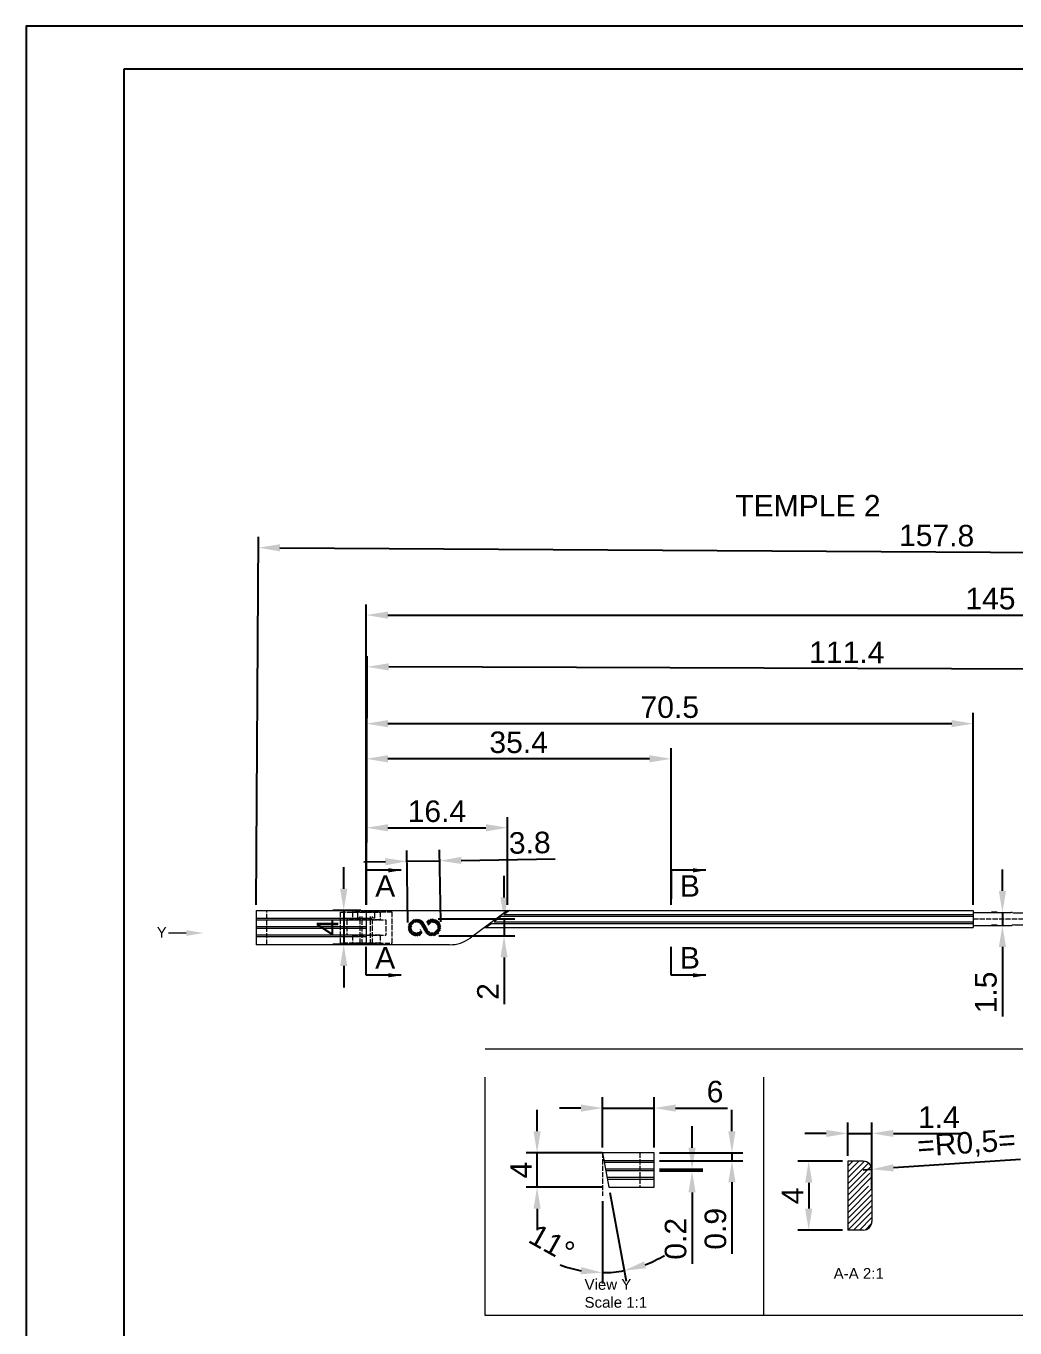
# Model space of a CAD drawing. Header units: millimetres. Extents: x 2853 to 3267, y 1691 to 1988.
# Drawn here: x 3056.8 to 3171.7, y 1837.2 to 1988.4 of the extents above; entities that cross this region are included whole.
import ezdxf

# ---------------------------------------------------------------- set-up
doc = ezdxf.new("R2010")
doc.units = ezdxf.units.MM
doc.linetypes.add('ACAD_ISO02W100', pattern=[15, 12, -3])
doc.layers.add('填充', color=6, linetype='Continuous', lineweight=9)
doc.layers.add('标注', color=4, linetype='Continuous', lineweight=5)
doc.styles.get("Standard").update_dxf_attribs({"font": 'arial.ttf'})
doc.styles.add('样式 1', font='romant.shx')
doc.dimstyles.new('ISO-25', dxfattribs={"dimtxt": 2.5, "dimasz": 2.5, "dimexe": 1.25, "dimexo": 0.625, "dimtad": 1, "dimtxsty": 'Standard', "dimcen": 2.5, "dimadec": 0, "dimazin": 0, "dimtfac": 1, "dimtmove": 0, "dimatfit": 3, "dimfxl": 1, "dimarcsym": 0})
doc.dimstyles.new('ISO-25$0', dxfattribs={"dimtxt": 2.5, "dimasz": 2.5, "dimexe": 0.5, "dimexo": 1, "dimgap": 1, "dimtad": 0, "dimtih": 1, "dimtoh": 1, "dimdec": 1, "dimzin": 10, "dimdsep": 46, "dimlunit": 6, "dimtxsty": '样式 1', "dimcen": 0, "dimclrd": 256, "dimclre": 256, "dimclrt": 7, "dimazin": 0, "dimtfac": 1, "dimtdec": 1, "dimtofl": 0, "dimtmove": 0, "dimatfit": 0, "dimfxl": 1, "dimtolj": 1, "dimtzin": 10, "dimarcsym": 0})
doc.dimstyles.new('副本 ISO-25', dxfattribs={"dimtxt": 1.5, "dimasz": 1.5, "dimexe": 0.4, "dimexo": 0, "dimgap": 0.4, "dimtad": 1, "dimdsep": 46, "dimtxsty": 'Standard', "dimcen": 2, "dimadec": 0, "dimazin": 0, "dimtfac": 1, "dimtmove": 0, "dimatfit": 3, "dimfxl": 1, "dimarcsym": 0})

# ---------------------------------------------------------------- blocks, each defined once
blk = doc.blocks.new('KNHIV')
at = {"color": 251, "linetype": 'ACAD_ISO02W100', "lineweight": 9, "ltscale": 0.05}
for p, q in [((901.9316316803014, -152.6335024612215), (906.5316316802994, -152.6335024612215)), ((901.9316316803013, -156.2335024612215), (901.9316316803014, -152.6335024612215)), ((907.9316316802973, -152.6335024612215), (903.3316316802993, -152.6335024612215)), ((903.3316316802993, -152.6335024612215), (903.3316316802993, -153.5335024612215)), ((903.9316316802993, -152.6335024612215), (904.0920977398616, -152.4835024612215)), ((903.9316316802993, -153.3335024612215), (903.9316316802993, -152.6335024612215)), ((904.7316316802993, -152.4835024612215), (904.0920977398616, -152.4835024612215)), ((904.7316316802993, -152.4835024612215), (904.7316316802993, -152.6335024612215)), ((905.7711656207371, -152.4835024612215), (905.1316316802994, -152.4835024612215)), ((905.1316316802994, -152.4835024612215), (905.1316316802994, -152.6335024612215)), ((905.9316316802993, -152.6335024612215), (905.7711656207371, -152.4835024612215)), ((905.9316316802993, -153.3335024612215), (905.9316316802993, -152.6335024612215)), ((906.5316316802994, -152.6335024612215), (906.5316316802994, -153.5335024612215)), ((907.9316316802974, -156.2335024612215), (907.9316316802973, -152.6335024612215)), ((902.6816316802993, -153.5335024612215), (902.6816316802993, -155.3335024612216)), ((906.5316316802994, -153.5335024612215), (902.6816316802993, -153.5335024612215)), ((903.3316316802993, -153.5335024612215), (907.1816316802993, -153.5335024612215)), ((904.2316316802993, -153.3335024612215), (903.9316316802993, -153.3335024612215)), ((904.2316316802993, -156.3042499808065), (904.2316316802993, -153.1335024612216)), ((904.2316316802993, -153.3335024612215), (905.6316316802994, -153.3335024612215)), ((904.4316316802993, -156.3835024612215), (904.4316316802993, -153.1335024612215)), ((905.4316316802993, -156.3835024612215), (905.4316316802993, -153.1335024612215)), ((905.6316316802994, -156.3042499808066), (905.6316316802994, -153.1335024612216)), ((905.9316316802993, -153.3335024612215), (905.6316316802994, -153.3335024612215)), ((907.1816316802993, -153.5335024612215), (907.1816316802993, -155.3335024612216)), ((906.5316316802994, -155.3335024612216), (902.6816316802993, -155.3335024612216)), ((903.3316316802993, -155.3335024612216), (903.3316316802994, -156.2335024612215)), ((903.3316316802993, -155.3335024612216), (907.1816316802993, -155.3335024612216)), ((906.5316316802994, -155.3335024612216), (906.5316316802994, -156.2335024612215)), ((906.5316316802994, -156.2335024612215), (901.9316316803013, -156.2335024612215)), ((903.3316316802993, -156.2335024612215), (907.9316316802974, -156.2335024612215)), ((904.2316316802993, -156.3042499808064), (904.3042444906791, -156.3835024612215)), ((904.2316316802993, -156.3042499808064), (905.6316316802994, -156.3042499808064)), ((904.3042444906791, -156.3835024612215), (905.5590188699196, -156.3835024612215)), ((905.6316316802994, -156.3042499808064), (905.5590188699196, -156.3835024612215))]:
    blk.add_line(p, q, dxfattribs=at)
blk = doc.blocks.new('*D53')
at = {"color": 0, "lineweight": -2, "transparency": 16777216}
for p, q in [((3096.332921012997, 1886.321266206005), (3096.332921012997, 1921.248642021804)), ((3241.332921012997, 1885.321266206005), (3241.332921012997, 1921.248642021804)), ((3098.832921012997, 1919.998642021804), (3238.832921012997, 1919.998642021804))]:
    blk.add_line(p, q, dxfattribs=at)
at = {"color": 0, "transparency": 16777216}
for points in [[(3098.832921012997, 1920.415308688471), (3098.832921012997, 1919.581975355138), (3096.332921012997, 1919.998642021804)], [(3238.832921012997, 1920.415308688471), (3238.832921012997, 1919.581975355138), (3241.332921012997, 1919.998642021804)]]:
    blk.add_solid(points, dxfattribs=at)
at = {"layer": 'Defpoints', "color": 0, "transparency": 16777216}
for p in [(3241.332921012997, 1919.998642021804), (3096.332921012997, 1885.696266206005), (3241.332921012997, 1884.696266206005)]:
    blk.add_point(p, dxfattribs=at)
at = {"color": 0, "transparency": 16777216, "insert": (3168.832921012997, 1921.900074491108), "char_height": 2.5, "attachment_point": 5}
blk.add_mtext('\\A1;145', dxfattribs=at)
blk = doc.blocks.new('*D54')
at = {"color": 0, "lineweight": -2, "transparency": 16777216}
for p, q in [((3096.332921012997, 1886.321266206005), (3096.332921012997, 1896.541380410411)), ((3112.732921012997, 1886.321266206005), (3112.732921012997, 1896.541380410411)), ((3098.832921012997, 1895.291380410411), (3110.232921012997, 1895.291380410411))]:
    blk.add_line(p, q, dxfattribs=at)
at = {"color": 0, "transparency": 16777216}
for points in [[(3098.832921012997, 1895.708047077077), (3098.832921012997, 1894.874713743744), (3096.332921012997, 1895.291380410411)], [(3110.232921012997, 1895.708047077077), (3110.232921012997, 1894.874713743744), (3112.732921012997, 1895.291380410411)]]:
    blk.add_solid(points, dxfattribs=at)
at = {"layer": 'Defpoints', "color": 0, "transparency": 16777216}
for p in [(3112.732921012997, 1895.291380410411), (3096.332921012997, 1885.696266206005), (3112.732921012997, 1885.696266206005)]:
    blk.add_point(p, dxfattribs=at)
at = {"color": 0, "transparency": 16777216, "insert": (3104.532921012998, 1897.192812879715), "char_height": 2.5, "attachment_point": 5}
blk.add_mtext('\\A1;16.4', dxfattribs=at)
blk = doc.blocks.new('*D55')
at = {"color": 0, "lineweight": -2, "transparency": 16777216}
for p, q in [((3096.332921012997, 1886.321266206005), (3096.332921012997, 1908.637222100012)), ((3166.832921012997, 1886.321266206005), (3166.832921012997, 1908.637222100012)), ((3098.832921012997, 1907.387222100012), (3164.332921012997, 1907.387222100012))]:
    blk.add_line(p, q, dxfattribs=at)
at = {"color": 0, "transparency": 16777216}
for points in [[(3098.832921012997, 1907.803888766679), (3098.832921012997, 1906.970555433346), (3096.332921012997, 1907.387222100012)], [(3164.332921012997, 1907.803888766679), (3164.332921012997, 1906.970555433346), (3166.832921012997, 1907.387222100012)]]:
    blk.add_solid(points, dxfattribs=at)
at = {"layer": 'Defpoints', "color": 0, "transparency": 16777216}
for p in [(3166.832921012997, 1907.387222100012), (3096.332921012997, 1885.696266206005), (3166.832921012997, 1885.696266206005)]:
    blk.add_point(p, dxfattribs=at)
at = {"color": 0, "transparency": 16777216, "insert": (3131.582921012997, 1909.288654569317), "char_height": 2.5, "attachment_point": 5}
blk.add_mtext('\\A1;70.5', dxfattribs=at)
blk = doc.blocks.new('*D56')
at = {"color": 0, "lineweight": -2, "transparency": 16777216}
for p, q in [((3170.228184802974, 1887.946266206006), (3170.228184802974, 1890.446266206006)), ((3169.603184802976, 1885.446266206006), (3168.978184802974, 1885.446266206006)), ((3170.228184802974, 1885.446266206006), (3170.228184802974, 1883.946266206006)), ((3169.603184802976, 1883.946266206006), (3168.978184802974, 1883.946266206006)), ((3170.228184802974, 1881.446266206006), (3170.228184802974, 1873.361341240111))]:
    blk.add_line(p, q, dxfattribs=at)
at = {"color": 0, "transparency": 16777216}
for points in [[(3169.811518136308, 1887.946266206006), (3170.644851469641, 1887.946266206006), (3170.228184802974, 1885.446266206006)], [(3169.811518136308, 1881.446266206006), (3170.644851469641, 1881.446266206006), (3170.228184802974, 1883.946266206006)]]:
    blk.add_solid(points, dxfattribs=at)
at = {"layer": 'Defpoints', "color": 0, "transparency": 16777216}
for p in [(3170.228184802976, 1885.446266206006), (3170.228184802976, 1883.946266206006), (3170.228184802974, 1883.946266206006)]:
    blk.add_point(p, dxfattribs=at)
at = {"color": 0, "transparency": 16777216, "insert": (3168.326752333669, 1876.153803723056), "char_height": 2.5, "attachment_point": 5, "rotation": 90}
blk.add_mtext('\\A1;1.5', dxfattribs=at)
blk = doc.blocks.new('*D57')
at = {"color": 0, "lineweight": -2, "transparency": 16777216}
for p, q in [((3093.705249588462, 1888.196266206006), (3093.705249588462, 1890.696266206006)), ((3095.707921012999, 1885.696266206006), (3092.455249588462, 1885.696266206006)), ((3093.705249588462, 1885.696266206006), (3093.705249588462, 1881.746266206007)), ((3095.707921012999, 1881.746266206007), (3092.455249588462, 1881.746266206007)), ((3093.705249588462, 1879.246266206007), (3093.705249588462, 1876.746266206007))]:
    blk.add_line(p, q, dxfattribs=at)
at = {"color": 0, "transparency": 16777216}
for points in [[(3093.288582921796, 1888.196266206006), (3094.121916255129, 1888.196266206006), (3093.705249588462, 1885.696266206006)], [(3093.288582921796, 1879.246266206007), (3094.121916255129, 1879.246266206007), (3093.705249588462, 1881.746266206007)]]:
    blk.add_solid(points, dxfattribs=at)
at = {"layer": 'Defpoints', "color": 0, "transparency": 16777216}
for p in [(3096.332921012999, 1885.696266206006), (3093.705249588462, 1881.746266206007), (3096.332921012999, 1881.746266206007)]:
    blk.add_point(p, dxfattribs=at)
at = {"color": 0, "transparency": 16777216, "insert": (3091.830249588462, 1883.721266206005), "char_height": 2.5, "attachment_point": 5, "rotation": 90}
blk.add_mtext('\\A1;4', dxfattribs=at)
blk = doc.blocks.new('*D59')
at = {"color": 0, "lineweight": -2, "transparency": 16777216}
for p, q in [((3083.53688164323, 1886.321253656606), (3083.807868254288, 1929.082940881578)), ((3086.299896796226, 1927.817123459449), (3239.099997191421, 1926.848808501305)), ((3241.336881643228, 1885.321253656606), (3241.607868254287, 1928.082940881578))]:
    blk.add_line(p, q, dxfattribs=at)
at = {"color": 0, "transparency": 16777216}
for points in [[(3086.302537216381, 1928.23378175985), (3086.297256376071, 1927.400465159049), (3083.799946993824, 1927.832965980377)], [(3239.102637611575, 1927.265466801706), (3239.097356771266, 1926.432150200905), (3241.599946993823, 1926.832965980377)]]:
    blk.add_solid(points, dxfattribs=at)
at = {"layer": 'Defpoints', "color": 0, "transparency": 16777216}
for p in [(3241.599946993823, 1926.832965980377), (3083.532921012998, 1885.696266206005), (3241.332921012997, 1884.696266206005)]:
    blk.add_point(p, dxfattribs=at)
at = {"color": 0, "transparency": 16777216, "insert": (3162.588118804468, 1929.235145299786), "char_height": 2.5, "attachment_point": 5, "rotation": 359.6369137354521}
blk.add_mtext('\\A1;157.8', dxfattribs=at)
blk = doc.blocks.new('DQD')
at = {"layer": '填充', "lineweight": 9, "ltscale": 0.3}
h = blk.add_hatch(dxfattribs=at)
h.set_pattern_fill('ANSI31', color=0, scale=0.05, style=0)
h.set_pattern_definition([(45, (1148.310689219001, -378.8355158307504), (-0.1122532015133644, 0.1122532015133644), [])])
edge = h.paths.add_edge_path()
edge.add_arc((566.6886130403477, -359.4946201689942), 1.216717289623546, 326.85562600558023, 355.0656761561903, ccw=False)
edge.add_arc((566.5886182054408, -359.4293281626059), 1.336140960204059, 301.21231557503927, 326.85577737543787, ccw=False)
edge.add_arc((566.7345749387543, -359.6666867267068), 1.057504578354094, 274.2954083961643, 301.1132669307683, ccw=False)
edge.add_arc((566.6861427289871, -359.0220303534171), 1.703977716600385, 257.7464523477044, 274.2958177068717, ccw=False)
edge.add_arc((566.552161257717, -359.6454521212073), 1.066323679704142, 222.0641747151613, 257.6720441280097, ccw=False)
edge.add_arc((567.0486799063024, -359.1973853769329), 1.735124528755777, 211.4987770512445, 222.0639620954589, ccw=False)
edge.add_line((565.5692236923569, -360.1039538747907), (565.5608968379122, -360.0900640158321))
edge.add_line((565.5608968379122, -360.0900640158321), (565.5517733592037, -360.0748522498172))
edge.add_arc((565.4972547061761, -360.1027084589502), 0.06122296885328356, 27.0646802215006, 32.79077455790604)
edge.add_arc((565.2214628673246, -360.2803099186655), 0.3892525655414389, 32.78193845158279, 33.68216510939047)
edge.add_line((565.5453703561388, -360.0644361164787), (565.5433272254693, -360.0608660595928))
edge.add_line((565.5433272254693, -360.0608660595928), (565.5412886339693, -360.0568940340217))
edge.add_arc((399.5386059169484, -452.12260299066), 189.823563961212, 29.01291434988989, 29.24438922041359)
edge.add_arc((594.7589724173001, -343.4616697150355), 33.60420062982037, 207.9789297392575, 208.2883267606696, ccw=False)
edge.add_arc((563.5330281917825, -360.0500628406903), 1.754452897536353, 27.9786661102966, 35.1296080710222)
edge.add_arc((564.4145697325889, -359.424436955154), 0.673493756199461, 34.75477402695907, 79.62394520422626)
edge.add_arc((564.3793043840753, -359.6171520034439), 0.869408876354051, 79.62532174699699, 91.32777301974212)
edge.add_arc((564.3741262809917, -359.4319307014557), 0.6841178927489383, 91.25367180060888, 130.813428210027)
edge.add_arc((564.4782941727417, -359.5525555237125), 0.8434957375525645, 130.8133250956672, 161.7494121829425)
edge.add_arc((564.3197299519491, -359.5002672879502), 0.6765326526666976, 161.749395577461, 200.5930098080731)
edge.add_arc((564.3651145107656, -359.483229547054), 0.7250098907572737, 200.5919094406856, 250.1078977268718)
edge.add_arc((564.3771603171288, -359.424855541739), 0.784046050996307, 250.7315977382036, 267.320860872582)
edge.add_arc((564.3670242481967, -359.641420979657), 0.5672435399689116, 267.3210753439423, 306.2228019429804)
edge.add_arc((564.2457809842717, -359.4759121329132), 0.7724095882509521, 306.2232758997156, 334.5335439679009)
edge.add_arc((564.5607225810918, -359.623541063804), 0.4245961006465461, 334.245506614147, 338.2122702240926)
edge.add_arc((564.7275412998947, -359.6895077019425), 0.2452101486666212, 338.0572130307958, 339.8658886487736)
edge.add_line((564.9577665303445, -359.7739136275254), (564.9586577206417, -359.7714105276702))
edge.add_line((564.9586577206414, -359.7714105276702), (565.2790189452751, -360.3481609467885))
edge.add_arc((564.3447588837873, -359.4378359659722), 1.304428393277978, 269.44646534017363, 315.743420397204, ccw=False)
edge.add_arc((564.343787394911, -359.5382448061391), 1.20401485349301, 219.0311403333957, 269.4465323711262, ccw=False)
edge.add_arc((564.3783404909054, -359.5251630457713), 1.239148246986644, 168.2093777522444, 218.4948823709228, ccw=False)
edge.add_arc((564.4577453651725, -359.5417355908417), 1.320264110429805, 121.206691058455, 168.2094811642351, ccw=False)
edge.add_arc((564.3200079999688, -359.3174345077646), 1.057054314618761, 94.29288208772061, 121.12046112476281, ccw=False)
edge.add_arc((564.3684359966826, -359.9627754671345), 1.704209801786156, 77.74644007036602, 94.29238557343848, ccw=False)
edge.add_arc((564.5024815273678, -359.3392514973688), 1.066442243453384, 42.07419061463338, 77.67423065552902, ccw=False)
edge.add_arc((564.0081888832599, -359.7854601562463), 1.732345678797139, 31.490805509078598, 42.073828809588576, ccw=False)
edge.add_arc((570.6896310388811, -355.7631246048854), 6.066493148001456, 210.9223463452864, 211.2429733182646)
edge.add_arc((565.5525527350894, -358.8855166961567), 0.05516987316543531, 205.9091883475824, 212.290059745909)
edge.add_arc((565.7252644248031, -358.7762607833129), 0.2595376306008084, 212.311343710942, 213.6669460447812)
edge.add_line((565.5092579837269, -358.9201392011228), (565.5113286015901, -358.9236716837715))
edge.add_line((565.5113286015903, -358.9236716837716), (565.5133442450663, -358.9276772487624))
edge.add_line((565.5133442450663, -358.9276772487624), (565.5694756162695, -359.0289030003003))
edge.add_line((565.5694756162695, -359.0289030003004), (565.6117985813908, -359.1051751713457))
edge.add_line((565.6117985813908, -359.1051751713457), (565.6609923362214, -359.1937164656284))
edge.add_arc((659.0659813808736, -307.2596540638827), 106.8720675199093, 209.0744756845439, 209.3224517215061)
edge.add_arc((563.1787150358971, -361.1044617461633), 3.099002879472425, 28.555811728722972, 29.096224519497298, ccw=False)
edge.add_arc((567.1019806205497, -358.9696014770688), 1.367499255932926, 208.5466101670828, 209.6915994986183)
edge.add_arc((588.5196750177456, -346.9020361273534), 25.95088661406556, 209.4140479317235, 210.0587383423365)
edge.add_arc((566.5642309010202, -359.6080498792439), 0.5838940484204227, 210.0584472110732, 215.1337942498214)
edge.add_arc((566.6562113320372, -359.5484779779381), 0.6934123124561334, 214.7855048940635, 294.3731550456129)
edge.add_arc((566.5875822481635, -359.396993854749), 0.8597174258170565, 294.3730579044457, 321.3929924748363)
edge.add_arc((566.7098070636087, -359.4945848194842), 0.7033112178369222, 321.3927186790723, 376.6129149764183)
edge.add_arc((566.6896904449966, -359.5005876099809), 0.7243043557043284, 16.61297775969063, 70.10287884462574)
edge.add_arc((566.6791206873781, -359.5536292982607), 0.7778192747445857, 70.70051019537512, 87.76094619390516)
edge.add_arc((566.6873536372152, -359.3429992108219), 0.5670283470711378, 87.76070116869991, 126.4635779799363)
edge.add_arc((566.8097910464778, -359.508689905945), 0.7730485539159813, 126.4633196236775, 154.5968447371398)
edge.add_arc((566.4955071148036, -359.3617953361708), 0.4261419920618258, 154.3102617431642, 158.2724430621825)
edge.add_arc((566.3276794256751, -359.2956157986912), 0.2457393046782578, 158.1206702321764, 159.9307208631565)
edge.add_line((566.0968618095214, -359.2112888520085), (566.0959706192245, -359.2137995171464))
edge.add_line((566.0959706192243, -359.2137995171464), (565.7756058641253, -358.6363412397474))
edge.add_arc((566.7099058705987, -359.5466472490116), 1.304443763678047, 89.44740677279219, 135.7452416581772, ccw=False)
edge.add_arc((566.7108800742767, -359.4459512887653), 1.203743091024093, 39.018406862530526, 89.44754976023052, ccw=False)
edge.add_arc((566.6952801009777, -359.4446441497368), 1.215088782696644, -6.582676327144782, 38.50740391752868, ccw=False)
edge.add_arc((568.4136684633979, -359.6429346064922), 0.514702438655821, 173.4181375380487, 175.1339994824087)
blk = doc.blocks.new('*D60')
at = {"color": 0, "lineweight": -2, "transparency": 16777216}
for p, q in [((3101.166896067426, 1884.303152912996), (3101.026134250287, 1892.644045880828)), ((3104.99050636184, 1884.367680576299), (3104.849744544701, 1892.708573544131)), ((3098.547582310722, 1891.352039579419), (3096.047938238507, 1891.309855314117)), ((3101.047226382937, 1891.39422384472), (3104.870836677351, 1891.458751508023)), ((3107.370480749566, 1891.500935773325), (3118.251909607672, 1891.684571950537))]:
    blk.add_line(p, q, dxfattribs=at)
at = {"color": 0, "transparency": 16777216}
for points in [[(3098.540551599839, 1891.768646924788), (3098.554613021606, 1890.93543223405), (3101.047226382937, 1891.39422384472)], [(3107.363450038683, 1891.917543118695), (3107.37751146045, 1891.084328427956), (3104.870836677351, 1891.458751508023)]]:
    blk.add_solid(points, dxfattribs=at)
at = {"layer": 'Defpoints', "color": 0, "transparency": 16777216}
for p in [(3104.870836677351, 1891.458751508023), (3101.177442133752, 1883.678241894942), (3105.001052428166, 1883.742769558245)]:
    blk.add_point(p, dxfattribs=at)
at = {"color": 0, "transparency": 16777216, "insert": (3115.317768571618, 1893.537611065825), "char_height": 2.5, "attachment_point": 5, "rotation": 0.9668380291617621}
blk.add_mtext('\\A1;3.8', dxfattribs=at)
blk = doc.blocks.new('*D41')
at = {"color": 0, "lineweight": -2, "transparency": 16777216}
for p, q in [((3123.763755533065, 1858.154263923159), (3123.763755533065, 1863.972130113789)), ((3129.761568359164, 1858.154263923159), (3129.761568359164, 1863.972130113789)), ((3121.263755533065, 1862.722130113789), (3118.763755533065, 1862.722130113789)), ((3123.763755533065, 1862.722130113789), (3129.761568359164, 1862.722130113789)), ((3132.261568359164, 1862.722130113789), (3138.295052999139, 1862.722130113789))]:
    blk.add_line(p, q, dxfattribs=at)
at = {"color": 0, "transparency": 16777216}
for points in [[(3121.263755533065, 1863.138796780456), (3121.263755533065, 1862.305463447123), (3123.763755533065, 1862.722130113789)], [(3132.261568359164, 1863.138796780456), (3132.261568359164, 1862.305463447123), (3129.761568359164, 1862.722130113789)]]:
    blk.add_solid(points, dxfattribs=at)
at = {"layer": 'Defpoints', "color": 0, "transparency": 16777216}
for p in [(3129.761568359164, 1862.722130113789), (3123.763755533065, 1857.529263923159), (3129.761568359164, 1857.529263923159)]:
    blk.add_point(p, dxfattribs=at)
at = {"color": 0, "transparency": 16777216, "insert": (3136.844677828607, 1864.623562583093), "char_height": 2.5, "attachment_point": 5}
blk.add_mtext('\\A1;6', dxfattribs=at)
blk = doc.blocks.new('*D42')
at = {"color": 0, "lineweight": -2, "transparency": 16777216}
for p, q in [((3116.171170774167, 1860.02926392316), (3116.171170774167, 1862.52926392316)), ((3123.736568359167, 1857.52926392316), (3114.921170774167, 1857.52926392316)), ((3116.171170774167, 1853.52926392316), (3116.171170774167, 1857.52926392316)), ((3123.736568359167, 1853.52926392316), (3114.921170774167, 1853.52926392316)), ((3116.171170774167, 1851.02926392316), (3116.171170774167, 1848.52926392316))]:
    blk.add_line(p, q, dxfattribs=at)
at = {"color": 0, "transparency": 16777216}
for points in [[(3115.7545041075, 1860.02926392316), (3116.587837440833, 1860.02926392316), (3116.171170774167, 1857.52926392316)], [(3115.7545041075, 1851.02926392316), (3116.587837440833, 1851.02926392316), (3116.171170774167, 1853.52926392316)]]:
    blk.add_solid(points, dxfattribs=at)
at = {"layer": 'Defpoints', "color": 0, "transparency": 16777216}
for p in [(3116.171170774167, 1857.52926392316), (3124.361568359167, 1857.52926392316), (3124.361568359167, 1853.52926392316)]:
    blk.add_point(p, dxfattribs=at)
at = {"color": 0, "transparency": 16777216, "insert": (3114.296170774167, 1855.529263923158), "char_height": 2.5, "attachment_point": 5, "rotation": 90}
blk.add_mtext('\\A1;4', dxfattribs=at)
blk = doc.blocks.new('nkjhnki')
at = {"layer": '标注', "color": 0, "lineweight": 13, "ltscale": 5}
blk.add_line((1562.0348769322, 53.79466290039484), (1559.9799872791, 53.79466290039484), dxfattribs=at)
blk.add_solid([(1562.0348769322, 54.12799623372818), (1564.0348769322, 53.79466290039484), (1562.0348769322, 53.4613295670615)], dxfattribs=at)
blk = doc.blocks.new('*D63')
at = {"color": 0, "lineweight": -2, "transparency": 16777216}
for p, q in [((3152.26748641796, 1857.171169619534), (3152.26748641796, 1861.031590235101)), ((3155.06748641796, 1853.171169619534), (3155.06748641796, 1861.031590235101)), ((3149.76748641796, 1859.781590235101), (3147.26748641796, 1859.781590235101)), ((3152.26748641796, 1859.781590235101), (3155.06748641796, 1859.781590235101)), ((3157.56748641796, 1859.781590235101), (3165.623420933649, 1859.781590235101))]:
    blk.add_line(p, q, dxfattribs=at)
at = {"color": 0, "transparency": 16777216}
for points in [[(3149.76748641796, 1860.198256901768), (3149.76748641796, 1859.364923568434), (3152.26748641796, 1859.781590235101)], [(3157.56748641796, 1860.198256901768), (3157.56748641796, 1859.364923568434), (3155.06748641796, 1859.781590235101)]]:
    blk.add_solid(points, dxfattribs=at)
at = {"layer": 'Defpoints', "color": 0, "transparency": 16777216}
for p in [(3155.06748641796, 1859.781590235101), (3152.26748641796, 1856.546169619534), (3155.06748641796, 1852.546169619534)]:
    blk.add_point(p, dxfattribs=at)
at = {"color": 0, "transparency": 16777216, "insert": (3162.845453675804, 1861.661706196902), "char_height": 2.5, "attachment_point": 5}
blk.add_mtext('\\A1;1.4', dxfattribs=at)
blk = doc.blocks.new('*D64')
at = {"color": 0, "lineweight": -2, "transparency": 16777216}
for p, q in [((3151.642486417962, 1856.546169619535), (3146.473650447186, 1856.546169619535)), ((3147.723650447186, 1854.046169619535), (3147.723650447186, 1851.046169619535)), ((3151.642486417962, 1848.546169619535), (3146.473650447186, 1848.546169619535))]:
    blk.add_line(p, q, dxfattribs=at)
at = {"color": 0, "transparency": 16777216}
for points in [[(3147.306983780519, 1854.046169619535), (3148.140317113852, 1854.046169619535), (3147.723650447186, 1856.546169619535)], [(3147.306983780519, 1851.046169619535), (3148.140317113852, 1851.046169619535), (3147.723650447186, 1848.546169619535)]]:
    blk.add_solid(points, dxfattribs=at)
at = {"layer": 'Defpoints', "color": 0, "transparency": 16777216}
for p in [(3152.267486417962, 1856.546169619535), (3147.723650447186, 1848.546169619535), (3152.267486417962, 1848.546169619535)]:
    blk.add_point(p, dxfattribs=at)
at = {"color": 0, "transparency": 16777216, "insert": (3145.848650447185, 1852.523387623691), "char_height": 2.5, "attachment_point": 5, "rotation": 90}
blk.add_mtext('\\A1;4', dxfattribs=at)
blk = doc.blocks.new('*D65')
at = {"color": 0, "lineweight": -2, "transparency": 16777216}
for p, q in [((3172.344972915333, 1856.756714178371), (3157.559835021235, 1855.777472955464)), ((3154.06748641796, 1855.546169619534), (3155.065300304611, 1855.612256286943))]:
    blk.add_line(p, q, dxfattribs=at)
at = {"color": 0, "transparency": 16777216}
blk.add_solid([(3157.532298909815, 1856.193228741568), (3157.587371132656, 1855.36171716936), (3155.065300304611, 1855.612256286943)], dxfattribs=at)
at = {"layer": 'Defpoints', "color": 0, "transparency": 16777216}
for p in [(3154.06748641796, 1855.546169619534), (3155.065300304611, 1855.612256286943)]:
    blk.add_point(p, dxfattribs=at)
at = {"color": 0, "transparency": 16777216, "insert": (3166.059079379816, 1858.472438639915), "char_height": 2.5, "attachment_point": 5, "rotation": 3.7892487696691917}
blk.add_mtext('=R0,5=', dxfattribs=at)
blk = doc.blocks.new('*D66')
at = {"color": 0, "lineweight": -2, "transparency": 16777216}
for p, q in [((3123.763755533066, 1851.899107184458), (3123.763755533065, 1842.355553760814)), ((3124.619019166142, 1852.914729851609), (3126.528976759751, 1842.60964490462))]:
    blk.add_line(p, q, dxfattribs=at)
for start, end in [(290.8014409486133, 301.1027583103845), (249.3973652764559, 259.6986826382272), (269.9999999999984, 280.5001235868421)]:
    blk.add_arc((3123.763755533066, 1857.529263923159), 13.92371016234528, start, end, dxfattribs=at)
at = {"color": 0, "transparency": 16777216}
for points in [[(3121.311256552632, 1844.244975266618), (3121.236444117259, 1843.415006867245), (3123.763755533065, 1843.605553760814)], [(3128.820894878284, 1844.111928238458), (3128.596083725801, 1844.914364771876), (3126.301179701788, 1843.83871304772)]]:
    blk.add_solid(points, dxfattribs=at)
at = {"layer": 'Defpoints', "color": 0, "transparency": 16777216}
for p in [(3123.763755533066, 1857.529263923159), (3123.763755533066, 1857.529263923159), (3124.505120637161, 1853.529263923159), (3123.763755533066, 1852.524107184458), (3125.46064882134, 1843.709341425069)]:
    blk.add_point(p, dxfattribs=at)
at = {"color": 0, "transparency": 16777216, "insert": (3117.894995516813, 1847.012333898717), "char_height": 2.5, "attachment_point": 5, "rotation": 330.83718220371264}
blk.add_mtext('11°', dxfattribs=at)
blk = doc.blocks.new('*D44')
at = {"color": 0, "lineweight": -2, "transparency": 16777216}
for p, q in [((3138.803642024441, 1860.02926392316), (3138.803642024441, 1862.52926392316)), ((3130.386568359166, 1857.52926392316), (3140.053642024441, 1857.52926392316)), ((3138.803642024441, 1857.52926392316), (3138.803642024441, 1856.599899218891)), ((3130.386568359166, 1856.599899218891), (3140.053642024441, 1856.599899218891)), ((3138.803642024441, 1854.099899218891), (3138.803642024441, 1845.793282574959))]:
    blk.add_line(p, q, dxfattribs=at)
at = {"color": 0, "transparency": 16777216}
for points in [[(3138.386975357774, 1860.02926392316), (3139.220308691107, 1860.02926392316), (3138.803642024441, 1857.52926392316)], [(3138.386975357774, 1854.099899218891), (3139.220308691107, 1854.099899218891), (3138.803642024441, 1856.599899218891)]]:
    blk.add_solid(points, dxfattribs=at)
at = {"layer": 'Defpoints', "color": 0, "transparency": 16777216}
for p in [(3129.761568359166, 1857.52926392316), (3129.761568359166, 1856.599899218891), (3138.803642024441, 1856.599899218891)]:
    blk.add_point(p, dxfattribs=at)
at = {"color": 0, "transparency": 16777216, "insert": (3136.902209555136, 1848.696590896922), "char_height": 2.5, "attachment_point": 5, "rotation": 90}
blk.add_mtext('\\A1;0.9', dxfattribs=at)
blk = doc.blocks.new('*D45')
at = {"color": 0, "lineweight": -2, "transparency": 16777216}
for p, q in [((3134.175092862826, 1858.121783371205), (3134.175092862826, 1860.621783371205)), ((3130.386568359166, 1855.621783371205), (3135.425092862826, 1855.621783371205)), ((3130.386568359166, 1855.421783371205), (3135.425092862826, 1855.421783371205)), ((3134.175092862826, 1855.621783371205), (3134.175092862826, 1855.421783371205)), ((3134.175092862826, 1852.921783371205), (3134.175092862826, 1844.645862498078))]:
    blk.add_line(p, q, dxfattribs=at)
at = {"color": 0, "transparency": 16777216}
for points in [[(3133.75842619616, 1858.121783371205), (3134.591759529493, 1858.121783371205), (3134.175092862826, 1855.621783371205)], [(3133.75842619616, 1852.921783371205), (3134.591759529493, 1852.921783371205), (3134.175092862826, 1855.421783371205)]]:
    blk.add_solid(points, dxfattribs=at)
at = {"layer": 'Defpoints', "color": 0, "transparency": 16777216}
for p in [(3129.761568359166, 1855.621783371205), (3129.761568359166, 1855.421783371205), (3134.175092862826, 1855.421783371205)]:
    blk.add_point(p, dxfattribs=at)
at = {"color": 0, "transparency": 16777216, "insert": (3132.273660393521, 1847.533822934638), "char_height": 2.5, "attachment_point": 5, "rotation": 90}
blk.add_mtext('\\A1;0.2', dxfattribs=at)
blk = doc.blocks.new('*D37')
at = {"color": 0, "lineweight": -2, "transparency": 16777216}
for p, q in [((3096.332921012997, 1886.321266206005), (3096.332921012997, 1904.553030997615)), ((3131.728925953846, 1886.321266206005), (3131.728925953846, 1904.553030997615)), ((3129.228925953846, 1903.303030997615), (3098.832921012997, 1903.303030997615))]:
    blk.add_line(p, q, dxfattribs=at)
at = {"color": 0, "transparency": 16777216}
for points in [[(3098.832921012997, 1903.719697664282), (3098.832921012997, 1902.886364330948), (3096.332921012997, 1903.303030997615)], [(3129.228925953846, 1903.719697664282), (3129.228925953846, 1902.886364330948), (3131.728925953846, 1903.303030997615)]]:
    blk.add_solid(points, dxfattribs=at)
at = {"layer": 'Defpoints', "color": 0, "transparency": 16777216}
for p in [(3096.332921012997, 1903.303030997615), (3096.332921012997, 1885.696266206005), (3131.728925953846, 1885.696266206005)]:
    blk.add_point(p, dxfattribs=at)
at = {"color": 0, "transparency": 16777216, "insert": (3114.030923483422, 1905.20531612722), "char_height": 2.5, "attachment_point": 5}
blk.add_mtext('\\A1;35.4', dxfattribs=at)
blk = doc.blocks.new('*D38')
at = {"color": 0, "lineweight": -2, "transparency": 16777216}
for p, q in [((3096.335164716372, 1886.321262178629), (3096.438991552177, 1915.24280098447)), ((3205.356730444358, 1913.601783852724), (3098.93448803592, 1913.983834225724)), ((3207.757374905795, 1885.921262178629), (3207.8612017416, 1914.84280098447))]:
    blk.add_line(p, q, dxfattribs=at)
at = {"color": 0, "transparency": 16777216}
for points in [[(3098.93598383817, 1914.400498207473), (3098.93299223367, 1913.567170243975), (3096.434504145427, 1913.992809039224)], [(3205.358226246608, 1914.018447834473), (3205.355234642108, 1913.185119870975), (3207.85671433485, 1913.592809039224)]]:
    blk.add_solid(points, dxfattribs=at)
at = {"layer": 'Defpoints', "color": 0, "transparency": 16777216}
for p in [(3096.434504145427, 1913.992809039224), (3096.332921012997, 1885.696266206006), (3207.75513120242, 1885.296266206006)]:
    blk.add_point(p, dxfattribs=at)
at = {"color": 0, "transparency": 16777216, "insert": (3152.152358716185, 1915.672912885928), "char_height": 2.5, "attachment_point": 5, "rotation": 359.794311984011}
blk.add_mtext('\\A1;111.4', dxfattribs=at)
blk = doc.blocks.new('*D52')
at = {"color": 0, "lineweight": -2, "transparency": 16777216}
for p, q in [((3112.33433991458, 1887.206141426201), (3112.33433991458, 1889.706141426201)), ((3104.687077524944, 1884.706141426201), (3113.58433991458, 1884.706141426201)), ((3112.33433991458, 1884.706141426201), (3112.33433991458, 1882.719723786634)), ((3104.747249170614, 1882.719723786634), (3113.58433991458, 1882.719723786634)), ((3112.33433991458, 1880.219723786634), (3112.33433991458, 1874.813857483769))]:
    blk.add_line(p, q, dxfattribs=at)
at = {"color": 0, "transparency": 16777216}
for points in [[(3111.917673247913, 1887.206141426201), (3112.751006581246, 1887.206141426201), (3112.33433991458, 1884.706141426201)], [(3111.917673247913, 1880.219723786634), (3112.751006581246, 1880.219723786634), (3112.33433991458, 1882.719723786634)]]:
    blk.add_solid(points, dxfattribs=at)
at = {"layer": 'Defpoints', "color": 0, "transparency": 16777216}
for p in [(3104.062077524944, 1884.706141426201), (3104.122249170614, 1882.719723786634), (3112.33433991458, 1882.719723786634)]:
    blk.add_point(p, dxfattribs=at)
at = {"color": 0, "transparency": 16777216, "insert": (3110.454223952778, 1876.266790635201), "char_height": 2.5, "attachment_point": 5, "rotation": 90}
blk.add_mtext('\\A1;2', dxfattribs=at)

msp = doc.modelspace()

# ---------------------------------------------------------------- hatches: boundary and pattern name
at = {"layer": '标注', "lineweight": 13, "ltscale": 5}
h = msp.add_hatch(dxfattribs=at)
h.set_pattern_fill('ANSI31', color=0, scale=0.15)
h.set_pattern_definition([(45, (1501.550422309263, 1905.202006624184), (-0.3367596045400932, 0.3367596045400932), [])])
h.paths.add_polyline_path([(3155.06748641796, 1855.1652726901), (3154.66748641796, 1855.1652726901), (3154.66748641796, 1855.565272690099), (3155.067303937657, 1855.565272690099, 0.4086290675744609), (3154.06748641796, 1856.546169619534), (3152.26748641796, 1856.546169619534), (3152.26748641796, 1852.546169619534), (3155.06748641796, 1852.546169619534), (3155.06748641796, 1853.503474905829), (3154.66748641796, 1853.503474905829), (3154.66748641796, 1853.90347490583), (3155.06748641796, 1853.90347490583)])
h.paths.add_polyline_path([(3155.06748641796, 1852.546169619534), (3152.26748641796, 1852.546169619534), (3152.26748641796, 1848.546169619534), (3154.06748641796, 1848.546169619534, 0.4142135623730951), (3155.06748641796, 1849.546169619534)])

# ---------------------------------------------------------------- linework, layer by layer
for p, q in [((3258.148459634026, 1983.439260832242), (3068.148459634026, 1983.439260832242)), ((3068.148459634026, 1983.439260832242), (3068.148459634026, 1696.439260832241))]:
    msp.add_line(p, q)
at = {"color": 251, "linetype": 'ACAD_ISO02W100', "lineweight": 13, "ltscale": 0.05}
for p, q in [((3084.770558142669, 1881.696266206005), (3084.770558142669, 1885.696266206005)), ((3166.832921012997, 1884.696266206005), (3241.332921012997, 1884.696266206005)), ((3123.763755533065, 1857.529263923159), (3123.763755533065, 1852.524107184458)), ((3123.763755533065, 1857.529263923159), (3123.763755533065, 1852.524107184458)), ((3128.118025940712, 1857.529263923159), (3128.118025940712, 1853.529263923159))]:
    msp.add_line(p, q, dxfattribs=at)
msp.add_lwpolyline([(3056.802507090605, 1691.439260832241), (3266.802507090605, 1691.439260832241), (3266.802507090605, 1988.439260832242), (3056.802507090605, 1988.439260832242)], close=True)
at = {"layer": '标注', "color": 0, "lineweight": 13, "ltscale": 5}
for p, q in [((3096.326386160415, 1884.766901501737), (3083.526386160416, 1884.766901501737)), ((3083.532921012998, 1885.696266206005), (3166.832921012997, 1885.696266206005)), ((3083.532921012998, 1885.696266206005), (3083.532921012998, 1881.696266206005)), ((3083.532921012998, 1885.696266206005), (3112.732921012997, 1885.696266206005)), ((3096.332921012997, 1885.696266206005), (3096.332921012997, 1881.696266206005)), ((3112.732921012997, 1885.696266206005), (3108.393712168936, 1882.482037432627)), ((3112.036821537958, 1885.005817741289), (3111.185108033576, 1884.374918849153)), ((3112.036821537958, 1885.005817741289), (3166.832921012997, 1885.005817741289)), ((3112.968926965326, 1885.696266206005), (3112.306821537959, 1885.205817741289)), ((3112.306821537959, 1885.205817741289), (3166.832921012997, 1885.205817741289)), ((3166.832921012997, 1885.696266206005), (3166.832921012997, 1883.696266206005)), ((3166.832921012997, 1885.446266206005), (3171.187507037757, 1885.446266206005)), ((3171.685514928503, 1885.396266206006), (3240.132921012997, 1885.396266206006)), ((3096.326386160415, 1884.566901501737), (3083.526386160416, 1884.566901501737)), ((3096.332921012997, 1883.788785654051), (3083.532921012998, 1883.788785654051)), ((3096.332921012997, 1883.588785654051), (3083.532921012998, 1883.588785654051)), ((3110.032921012998, 1883.696266206005), (3166.832921012997, 1883.696266206005)), ((3110.915108033576, 1884.174918849154), (3110.268926965327, 1883.696266206005)), ((3110.915108033576, 1884.174918849154), (3166.832921012997, 1884.174918849154)), ((3111.185108033576, 1884.374918849153), (3166.832921012997, 1884.374918849153)), ((3166.832921012997, 1883.946266206005), (3171.187507037757, 1883.946266206005)), ((3171.685514928503, 1883.996266206006), (3240.132921012997, 1883.996266206006)), ((3096.326386160415, 1882.810669806364), (3083.526386160416, 1882.810669806364)), ((3096.326386160415, 1882.610669806365), (3083.526386160416, 1882.610669806365)), ((3106.012801966433, 1881.696266206005), (3083.532921012998, 1881.696266206005)), ((3110.136176086507, 1869.6142252123), (3174.808505937464, 1869.6142252123)), ((3110.136176086507, 1838.630815595281), (3110.136176086507, 1866.296973496065)), ((3142.472341011985, 1866.296973496065), (3142.472341011985, 1838.630815595281)), ((3129.761568359164, 1857.529263923159), (3123.763755533065, 1857.529263923159)), ((3123.763755533065, 1857.529263923159), (3124.50512063716, 1853.529263923159)), ((3129.761568359164, 1853.529263923159), (3129.761568359164, 1857.529263923159)), ((3129.761568359164, 1856.59989921889), (3123.936005173247, 1856.59989921889)), ((3129.761568359164, 1856.39989921889), (3123.973073428451, 1856.39989921889)), ((3154.06748641796, 1856.546169619534), (3152.26748641796, 1856.546169619534)), ((3152.26748641796, 1856.546169619534), (3152.26748641796, 1848.546169619534)), ((3129.761568359164, 1855.621783371204), (3124.117290412556, 1855.621783371204)), ((3129.761568359164, 1855.421783371204), (3124.154358667759, 1855.421783371204)), ((3129.761568359164, 1854.643667523518), (3124.298575651864, 1854.643667523518)), ((3155.06748641796, 1855.546169619534), (3155.06748641796, 1849.546169619534)), ((3129.761568359164, 1854.443667523518), (3124.335643907068, 1854.443667523518)), ((3124.50512063716, 1853.529263923159), (3129.761568359164, 1853.529263923159)), ((3154.06748641796, 1848.546169619534), (3152.26748641796, 1848.546169619534)), ((3174.808505937464, 1838.630815595281), (3110.136176086507, 1838.630815595281))]:
    msp.add_line(p, q, dxfattribs=at)
for centre, radius, start, end in [((3171.187507037757, 1884.446266206005), 1, 79.16793020428535, 90), ((3171.717914506309, 1887.218328933606), 1.822350766441524, 259.1679302042854, 268.9812845521251), ((3171.187507037757, 1884.946266206005), 1, 270, 280.8320697957146), ((3171.717914506309, 1882.174203478406), 1.822350766441524, 91.01871544787485, 100.8320697957146), ((3106.012801966433, 1885.696266206005), 4, 270, 306.5288553670115), ((3154.06748641796, 1855.546169619534), 1, 0, 90), ((3154.06748641796, 1849.546169619534), 1, 270, 0)]:
    msp.add_arc(centre, radius, start, end, dxfattribs=at)

# ---------------------------------------------------------------- block references
at = {"color": 6, "lineweight": 13}
msp.add_blockref('KNHIV', (2191.401289332698, 2038.129768667227), dxfattribs=at)
msp.add_blockref('nkjhnki', (1513.376696496165, 1829.266542368488))
at = {"layer": '标注', "color": 0, "lineweight": 13, "ltscale": 5, "xscale": 0.8013977647682293, "yscale": 0.8013977647682293, "zscale": 0.8013977647682293}
msp.add_blockref('DQD', (2649.878952216089, 2171.800903937756), dxfattribs=at)

# ---------------------------------------------------------------- texts
at = {"color": 0, "lineweight": 13, "insert": (3139.190318707869, 1933.957155587804), "char_height": 2.5, "attachment_point": 1}
msp.add_mtext_dynamic_manual_height_columns('TEMPLE 2', width=28.66362046049892, gutter_width=12.5, heights=[0], dxfattribs=at)
at = {"layer": '标注', "color": 0, "lineweight": 13, "ltscale": 5, "char_height": 2.5, "width": 1.424481535832911, "attachment_point": 1}
for s, insert in [('A', (3097.364357762124, 1889.78142293549)), ('B', (3132.760362702973, 1889.78142293549)), ('A', (3097.364357762124, 1881.432501232839)), ('B', (3132.760362702973, 1881.432501232839))]:
    msp.add_mtext(s, dxfattribs=dict(at, insert=insert))
at = {"layer": '标注', "color": 0, "lineweight": 13, "ltscale": 0.2, "insert": (3071.983167952894, 1883.771032526924), "char_height": 1.25, "attachment_point": 1}
msp.add_mtext_dynamic_manual_height_columns('Y', width=2.429585760147575, gutter_width=12.5, heights=[0], dxfattribs=at)
at = {"layer": '标注', "color": 0, "lineweight": 13, "ltscale": 0.2, "char_height": 1.25, "attachment_point": 1}
for s, insert, width in [('A-A 2:1', (3150.624026963249, 1844.134335129372), 6.273698282176225), ('View Y\\PScale 1:1', (3121.683984212688, 1842.862504016834), 8.498090421176881)]:
    msp.add_mtext(s, dxfattribs=dict(at, insert=insert, width=width))

# ---------------------------------------------------------------- dimensions: what is measured, and where the dimension line sits
for base, p1, p2, angle, override, picture, middle, dimtype in [((3241.599946993823, 1926.832965980377), (3083.532921012998, 1885.696266206005), (3241.332921012997, 1884.696266206005), 359.6369137354521, {"dimasz": 2.5, "dimexe": 1.25, "dimexo": 0.625, "dimgap": 0.625, "dimtad": 1, "dimtih": 0, "dimtoh": 0, "dimzin": 8, "dimdsep": 44, "dimtxsty": 'Standard', "dimcen": 2.5, "dimclrd": 0, "dimclre": 0, "dimclrt": 0, "dimtdec": 2, "dimtofl": 1, "dimatfit": 3}, '*D59', (3162.576069410993, 1927.333751009419), 161), ((3096.332921012997, 1903.303030997615), (3131.728925953846, 1885.696266206005), (3096.332921012997, 1885.696266206005), 180, {"dimasz": 2.5, "dimexe": 1.25, "dimexo": 0.625, "dimgap": 0.625, "dimtad": 1, "dimtih": 0, "dimtoh": 0, "dimzin": 8, "dimdsep": 44, "dimtxsty": 'Standard', "dimcen": 2.5, "dimclrd": 0, "dimclre": 0, "dimclrt": 0, "dimtdec": 2, "dimtofl": 1, "dimatfit": 3}, '*D37', (3114.030923483422, 1903.303030997615), 161), ((3104.870836677351, 1891.458751508023), (3101.177442133752, 1883.678241894942), (3105.001052428166, 1883.742769558245), 0.9668380291616496, {"dimasz": 2.5, "dimexe": 1.25, "dimexo": 0.625, "dimgap": 0.625, "dimtad": 1, "dimtih": 0, "dimtoh": 0, "dimzin": 8, "dimdsep": 44, "dimtxsty": 'Standard', "dimcen": 2.5, "dimclrd": 0, "dimclre": 0, "dimclrt": 0, "dimtdec": 2, "dimtofl": 1, "dimatfit": 3}, '*D60', (3115.349867171853, 1891.635596766673), 161), ((3170.228184802974, 1883.946266206006), (3170.228184802974, 1885.446266206005), (3170.228184802974, 1883.946266206005), 90, {"dimasz": 2.5, "dimexe": 1.25, "dimexo": 0.625, "dimgap": 0.625, "dimtad": 1, "dimtih": 0, "dimtoh": 0, "dimzin": 8, "dimdsep": 44, "dimtxsty": 'Standard', "dimcen": 2.5, "dimclrd": 0, "dimclre": 0, "dimclrt": 0, "dimtdec": 2, "dimtofl": 1, "dimatfit": 3}, '*D56', (3170.228184802974, 1876.153803723056), 160), ((3129.761568359164, 1862.722130113789), (3123.763755533065, 1857.529263923159), (3129.761568359164, 1857.529263923159), 180, {"dimasz": 2.5, "dimexe": 1.25, "dimexo": 0.625, "dimgap": 0.625, "dimtad": 1, "dimtih": 0, "dimtoh": 0, "dimzin": 8, "dimdsep": 44, "dimtxsty": 'Standard', "dimcen": 2.5, "dimclrd": 0, "dimclre": 0, "dimclrt": 0, "dimtdec": 2, "dimtofl": 1, "dimatfit": 3}, '*D41', (3136.844677828607, 1862.722130113789), 160), ((3116.171170774167, 1857.52926392316), (3124.361568359165, 1853.529263923159), (3124.361568359165, 1857.529263923159), 90, {"dimasz": 2.5, "dimexe": 1.25, "dimexo": 0.625, "dimgap": 0.625, "dimtad": 1, "dimtih": 0, "dimtoh": 0, "dimzin": 8, "dimdsep": 44, "dimtxsty": 'Standard', "dimcen": 2.5, "dimclrd": 0, "dimclre": 0, "dimclrt": 0, "dimtdec": 2, "dimtofl": 1, "dimatfit": 3}, '*D42', (3116.171170774167, 1855.529263923158), 160), ((3138.803642024441, 1856.599899218891), (3129.761568359164, 1857.529263923159), (3129.761568359164, 1856.59989921889), 90, {"dimasz": 2.5, "dimexe": 1.25, "dimexo": 0.625, "dimgap": 0.625, "dimtad": 1, "dimtih": 0, "dimtoh": 0, "dimzin": 8, "dimdsep": 44, "dimtxsty": 'Standard', "dimcen": 2.5, "dimclrd": 0, "dimclre": 0, "dimclrt": 0, "dimtdec": 2, "dimtofl": 1, "dimatfit": 3}, '*D44', (3138.80364202444, 1848.696590896922), 160), ((3134.175092862826, 1855.421783371205), (3129.761568359164, 1855.621783371204), (3129.761568359164, 1855.421783371204), 90, {"dimasz": 2.5, "dimexe": 1.25, "dimexo": 0.625, "dimgap": 0.625, "dimtad": 1, "dimtih": 0, "dimtoh": 0, "dimzin": 8, "dimdsep": 44, "dimtxsty": 'Standard', "dimcen": 2.5, "dimclrd": 0, "dimclre": 0, "dimclrt": 0, "dimtdec": 2, "dimtofl": 1, "dimatfit": 3}, '*D45', (3134.175092862826, 1847.533822934638), 160), ((3147.723650447186, 1848.546169619535), (3152.26748641796, 1856.546169619534), (3152.26748641796, 1848.546169619534), 90, {"dimasz": 2.5, "dimexe": 1.25, "dimexo": 0.625, "dimgap": 0.625, "dimtad": 1, "dimtih": 0, "dimtoh": 0, "dimlfac": 0.5, "dimzin": 8, "dimdsep": 44, "dimtxsty": 'Standard', "dimcen": 2.5, "dimclrd": 0, "dimclre": 0, "dimclrt": 0, "dimtdec": 2, "dimtofl": 1, "dimatfit": 3}, '*D64', (3147.723650447185, 1852.523387623691), 160)]:
    dim = msp.add_linear_dim(base=base, p1=p1, p2=p2, angle=angle, dimstyle='ISO-25$0', override=override)
    dim.commit()
    dim.dimension.update_dxf_attribs({"geometry": picture, "text_midpoint": middle, "dimtype": dimtype})
for base, p2, picture, middle in [((3241.332921012997, 1919.998642021804), (3241.332921012997, 1884.696266206005), '*D53', (3168.832921012997, 1919.998642021804)), ((3166.832921012997, 1907.387222100012), (3166.832921012997, 1885.696266206005), '*D55', (3131.582921012997, 1907.387222100012)), ((3112.732921012997, 1895.291380410411), (3112.732921012997, 1885.696266206005), '*D54', (3104.532921012998, 1895.291380410411))]:
    dim = msp.add_linear_dim(base=base, p1=(3096.332921012997, 1885.696266206005), p2=p2, dimstyle='ISO-25$0', override={"dimasz": 2.5, "dimexe": 1.25, "dimexo": 0.625, "dimgap": 0.625, "dimtad": 1, "dimtih": 0, "dimtoh": 0, "dimzin": 8, "dimdsep": 44, "dimtxsty": 'Standard', "dimcen": 2.5, "dimclrd": 0, "dimclre": 0, "dimclrt": 0, "dimtdec": 2, "dimtofl": 1, "dimatfit": 3})
    dim.commit()
    dim.dimension.update_dxf_attribs({"geometry": picture, "text_midpoint": middle, "dimtype": 160})
dim = msp.add_aligned_dim(p1=(3207.75513120242, 1885.296266206006), p2=(3096.332921012997, 1885.696266206005), distance=-28.296725171740203, dimstyle='ISO-25$0', override={"dimasz": 2.5, "dimexe": 1.25, "dimexo": 0.625, "dimgap": 0.625, "dimtad": 1, "dimtih": 0, "dimtoh": 0, "dimzin": 8, "dimdsep": 44, "dimtxsty": 'Standard', "dimcen": 2.5, "dimclrd": 0, "dimclre": 0, "dimclrt": 0, "dimtdec": 2, "dimtofl": 1, "dimatfit": 3})
dim.commit()
dim.dimension.update_dxf_attribs({"geometry": '*D38', "text_midpoint": (3152.152358716185, 1915.672912885928)})
for base, p1, p2, picture, middle in [((3093.705249588462, 1881.746266206007), (3096.332921012997, 1885.696266206005), (3096.332921012997, 1881.746266206006), '*D57', (3091.830249588462, 1883.721266206005)), ((3112.33433991458, 1882.719723786634), (3104.062077524943, 1884.7061414262), (3104.122249170612, 1882.719723786633), '*D52', (3110.454223952778, 1876.266790635201))]:
    dim = msp.add_linear_dim(base=base, p1=p1, p2=p2, angle=90, dimstyle='ISO-25$0', override={"dimasz": 2.5, "dimexe": 1.25, "dimexo": 0.625, "dimgap": 0.625, "dimtad": 1, "dimtih": 0, "dimtoh": 0, "dimzin": 8, "dimdsep": 44, "dimtxsty": 'Standard', "dimcen": 2.5, "dimclrd": 0, "dimclre": 0, "dimclrt": 0, "dimtdec": 2, "dimtofl": 1, "dimatfit": 3})
    dim.commit()
    dim.dimension.update_dxf_attribs({"geometry": picture, "text_midpoint": middle})
dim = msp.add_linear_dim(base=(3155.06748641796, 1859.781590235101), p1=(3152.26748641796, 1856.546169619534), p2=(3155.06748641796, 1852.546169619534), dimstyle='ISO-25$0', override={"dimasz": 2.5, "dimexe": 1.25, "dimexo": 0.625, "dimgap": 0.625, "dimtad": 1, "dimtih": 0, "dimtoh": 0, "dimlfac": 0.5, "dimzin": 8, "dimdsep": 44, "dimtxsty": 'Standard', "dimcen": 2.5, "dimclrd": 0, "dimclre": 0, "dimclrt": 0, "dimtdec": 2, "dimtofl": 1, "dimatfit": 3})
dim.commit()
dim.dimension.update_dxf_attribs({"geometry": '*D63', "text_midpoint": (3162.845453675804, 1861.661706196902)})
dim = msp.add_radius_dim(center=(3154.06748641796, 1855.546169619534), mpoint=(3155.065300304611, 1855.612256286943), text='=<>=', dimstyle='ISO-25', override={"dimdec": 1, "dimlfac": 0.5})
dim.commit()
dim.dimension.update_dxf_attribs({"geometry": '*D65', "text_midpoint": (3166.059079379816, 1858.472438639915)})
dim = msp.add_angular_dim_2l(base=(3125.46064882134, 1843.709341425069), line1=((3123.763755533065, 1857.529263923159), (3124.50512063716, 1853.529263923159)), line2=((3123.763755533065, 1857.529263923159), (3123.763755533065, 1852.524107184458)), dimstyle='ISO-25', override={"dimdec": 1})
dim.commit()
dim.dimension.update_dxf_attribs({"geometry": '*D66', "text_midpoint": (3116.978828034016, 1845.370544273556), "dimtype": 162})

# ---------------------------------------------------------------- leaders
at = {"layer": '标注', "color": 0, "lineweight": 13, "ltscale": 5}
for points in [[(3100.387833788154, 1890.3470876575), (3096.332944135054, 1890.3470876575), (3096.332921012997, 1887.044367641355)], [(3135.783838729003, 1890.3470876575), (3131.728949075903, 1890.3470876575), (3131.728925953846, 1887.044367641355)], [(3100.387833788154, 1878.151313117651), (3096.332944135054, 1878.151313117651), (3096.332921012997, 1881.454033133796)], [(3135.783838729003, 1878.151313117651), (3131.728949075903, 1878.151313117651), (3131.728925953846, 1881.454033133796)]]:
    msp.add_leader(points, dimstyle='副本 ISO-25', dxfattribs=at)

doc.saveas('drawing.dxf')
